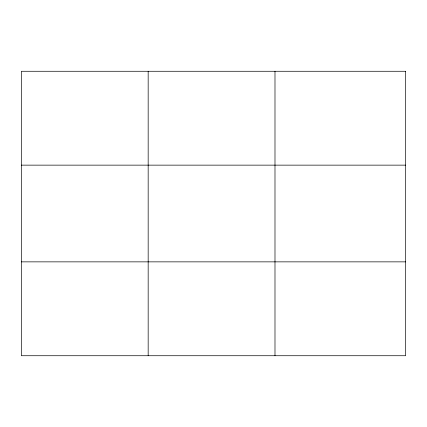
<?xml version="1.0" encoding="UTF-8"?>
<svg xmlns="http://www.w3.org/2000/svg" width="427" height="427" viewBox="0 0 427 427"><rect width="100%" height="100%" fill="white"/><g stroke="black" fill="none" stroke-linecap="round" stroke-linejoin="round"><path stroke-width="0.64" d="M148.169 355.728L148.169 71.272M274.988 355.728L274.988 71.272M21.35 165.142L405.65 165.142M21.35 261.858L405.65 261.858M405.65 71.272L21.35 71.272L21.35 355.728L405.65 355.728L405.65 71.272"/></g></svg>
